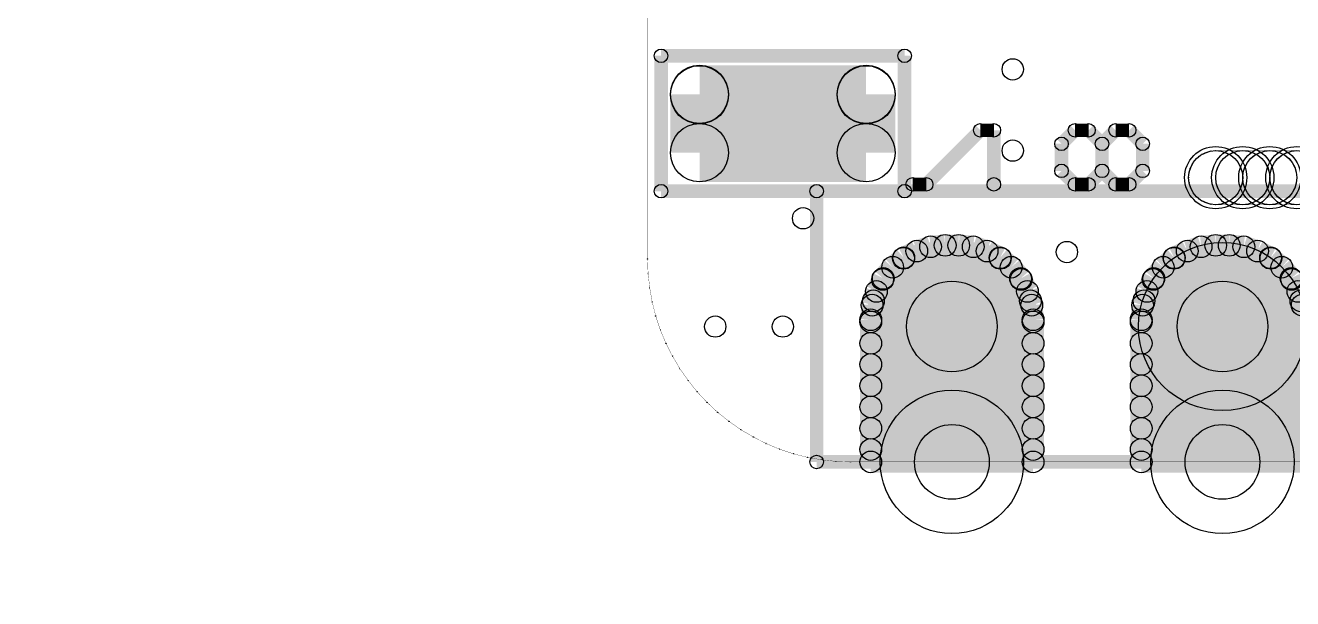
# Model space of a CAD drawing. Extents: x 0 to 26.8, y 0 to 19.7.
# Drawn here: x 0 to 11.9, y 0 to 5.38 of the extents above; entities that cross this region are included whole.
import ezdxf

# ---------------------------------------------------------------- set-up
doc = ezdxf.new("R2010")
doc.units = 0
doc.layers.get('0').update_dxf_attribs({"linetype": 'CONTINUOUS'})
for name, color, linetype in [('SEEEDSTUDIOXIAONRF52840V1_1_GBO', 7, 'CONTINUOUS'), ('SEEEDSTUDIOXIAONRF52840V1_1_GBS', 6, 'CONTINUOUS'), ('SEEEDSTUDIOXIAONRF52840V1_1_TXT', 12, 'CONTINUOUS')]:
    doc.layers.add(name, color=color, linetype=linetype)

# ---------------------------------------------------------------- blocks, each defined once
blk = doc.blocks.new('ROUND_3')
blk.add_circle((0, 0), 0.0635)
blk = doc.blocks.new('ROUND_1')
blk.add_circle((0, 0), 0.00127)
blk = doc.blocks.new('ROUND_2')
blk.add_circle((0, 0), 0)
blk = doc.blocks.new('ROUND_12')
blk.add_circle((0, 0), 0.292)
blk = doc.blocks.new('CUSTOM_25')
for points in [[(-0.788668, 0.326678), (-0.326676, 0.788668), (0.788668, 0.326678), (0.326678, 0.788668)], [(-0.788668, 0.326676), (-0.788668, 0.326678), (0.788668, 0.326676), (0.788668, 0.326678)], [(-0.788668, -0.326676), (-0.788668, 0.326676), (0.788668, -0.326676), (0.788668, 0.326676)], [(-0.788666, -0.326678), (-0.788668, -0.326676), (0.788668, -0.326678), (0.788668, -0.326676)], [(-0.326678, -0.788668), (-0.788666, -0.326678), (0.326676, -0.788668), (0.788668, -0.326678)]]:
    blk.add_solid(points)
blk = doc.blocks.new('ROUND_26')
blk.add_circle((0, 0), 0.789)
blk = doc.blocks.new('ROUND_27')
blk.add_circle((0, 0), 0.673)
blk = doc.blocks.new('ROUND_21')
blk.add_circle((0, 0), 0.273)
blk = doc.blocks.new('ROUND_18')
blk.add_circle((0, 0), 0.102)
blk = doc.blocks.new('ROUND_85')
blk.add_circle((0, 0), 0.1)
blk = doc.blocks.new('ROUND_5')
blk.add_circle((0, 0), 0.254)
blk = doc.blocks.new('ROUND_86')
blk.add_circle((0, 0), 0.351)
blk = doc.blocks.new('ROUND_87')
blk.add_circle((0, 0), 0.425)

msp = doc.modelspace()

# ---------------------------------------------------------------- linework, layer by layer
at = {"layer": 'SEEEDSTUDIOXIAONRF52840V1_1_GBO'}
for points, const_width in [([(5.842, 17.1577), (5.842, 3.1877)], 0.00254), ([(5.969, 3.8227), (5.969, 5.0927)], 0.127), ([(5.969, 5.0927), (8.255, 5.0927)], 0.127), ([(8.255, 5.0927), (8.255, 3.8227)], 0.127), ([(8.4582, 3.8862), (8.9662, 4.3942)], 0.127), ([(8.9662, 4.3942), (9.0932, 4.3942)], 0.127), ([(9.0932, 4.3942), (9.0932, 3.8862)], 0.127), ([(9.8552, 4.3942), (9.7282, 4.2672)], 0.127), ([(9.9822, 4.3942), (9.8552, 4.3942)], 0.127), ([(10.1092, 4.2672), (9.9822, 4.3942)], 0.127), ([(10.2362, 4.3942), (10.1092, 4.2672)], 0.127), ([(10.3632, 4.3942), (10.2362, 4.3942)], 0.127), ([(10.4902, 4.2672), (10.3632, 4.3942)], 0.127), ([(9.7282, 4.2672), (9.7282, 4.0132)], 0.127), ([(10.1092, 4.0132), (10.1092, 4.2672)], 0.127), ([(10.4902, 4.0132), (10.4902, 4.2672)], 0.127), ([(11.049, 4.17068), (11.01344, 4.14528)], 0.00254), ([(11.08964, 4.18846), (11.049, 4.17068)], 0.00254), ([(11.13282, 4.19862), (11.08964, 4.18846)], 0.00254), ([(11.176, 4.2037), (11.13282, 4.19862)], 0.00254), ([(11.938, 4.2037), (11.176, 4.2037)], 0.00254), ([(9.7282, 4.0132), (9.8552, 3.8862)], 0.127), ([(9.9822, 3.8862), (10.1092, 4.0132)], 0.127), ([(10.1092, 4.0132), (10.2362, 3.8862)], 0.127), ([(10.3632, 3.8862), (10.4902, 4.0132)], 0.127), ([(10.95502, 4.0767), (10.93724, 4.03606)], 0.00254), ([(10.98042, 4.11226), (10.95502, 4.0767)], 0.00254), ([(11.01344, 4.14528), (10.98042, 4.11226)], 0.00254), ([(8.3312, 3.8862), (8.4582, 3.8862)], 0.127), ([(9.8552, 3.8862), (9.9822, 3.8862)], 0.127), ([(10.2362, 3.8862), (10.3632, 3.8862)], 0.127), ([(10.92708, 3.99288), (10.922, 3.9497)], 0.00254), ([(10.922, 3.9497), (10.92708, 3.90652)], 0.00254), ([(10.93724, 4.03606), (10.92708, 3.99288)], 0.00254), ([(8.255, 3.8227), (5.969, 3.8227)], 0.127), ([(25.2095, 3.8227), (7.4295, 3.8227)], 0.127), ([(7.4295, 3.8227), (7.4295, 1.2827)], 0.127), ([(10.92708, 3.90652), (10.93724, 3.86334)], 0.00254), ([(10.93724, 3.86334), (10.95502, 3.8227)], 0.00254), ([(10.95502, 3.8227), (10.98042, 3.78714)], 0.00254), ([(10.98042, 3.78714), (11.01344, 3.75412)], 0.00254), ([(11.01344, 3.75412), (11.049, 3.72872)], 0.00254), ([(11.049, 3.72872), (11.08964, 3.71094)], 0.00254), ([(11.08964, 3.71094), (11.13282, 3.70078)], 0.00254), ([(11.13282, 3.70078), (11.176, 3.6957)], 0.00254), ([(11.176, 3.6957), (11.938, 3.6957)], 0.00254), ([(5.842, 3.1877), (5.84708, 3.05054)], 0.00254), ([(5.84708, 3.05054), (5.86232, 2.91592)], 0.00254), ([(5.86232, 2.91592), (5.88518, 2.78384)], 0.00254), ([(5.88518, 2.78384), (5.9182, 2.65176)], 0.00254), ([(5.9182, 2.65176), (5.96138, 2.52222)], 0.00254), ([(5.96138, 2.52222), (6.01472, 2.39522)], 0.00254), ([(6.01472, 2.39522), (6.07568, 2.27584)], 0.00254), ([(6.07568, 2.27584), (6.14426, 2.159)], 0.00254), ([(6.14426, 2.159), (6.223, 2.04724)], 0.00254), ([(6.223, 2.04724), (6.30682, 1.94056)], 0.00254), ([(6.30682, 1.94056), (6.4008, 1.8415)], 0.00254), ([(6.4008, 1.8415), (6.49986, 1.74752)], 0.00254), ([(6.49986, 1.74752), (6.60654, 1.6637)], 0.00254), ([(6.60654, 1.6637), (6.7183, 1.58496)], 0.00254), ([(6.7183, 1.58496), (6.83514, 1.51638)], 0.00254), ([(6.83514, 1.51638), (6.95452, 1.45542)], 0.00254), ([(6.95452, 1.45542), (7.08152, 1.40208)], 0.00254), ([(7.08152, 1.40208), (7.21106, 1.3589)], 0.00254), ([(7.21106, 1.3589), (7.34314, 1.32588)], 0.00254), ([(7.34314, 1.32588), (7.47522, 1.30302)], 0.00254), ([(7.4295, 1.2827), (25.2095, 1.2827)], 0.127), ([(7.47522, 1.30302), (7.60984, 1.28778)], 0.00254), ([(7.60984, 1.28778), (7.747, 1.2827)], 0.00254), ([(7.747, 1.2827), (24.892, 1.2827)], 0.00254)]:
    msp.add_lwpolyline(points, dxfattribs=dict(at, const_width=const_width))
for points in [[(11.03376, 4.16052), (11.07948, 4.18338)], [(11.07948, 4.18338), (11.1252, 4.19862)], [(11.1252, 4.19862), (11.176, 4.2037)], [(11.176, 4.2037), (11.2268, 4.19862)], [(11.2268, 4.19862), (11.27252, 4.18338)], [(11.27252, 4.18338), (11.31824, 4.16052)], [(11.28776, 4.16052), (11.33348, 4.18338)], [(11.33348, 4.18338), (11.3792, 4.19862)], [(11.3792, 4.19862), (11.43, 4.2037)], [(11.43, 4.2037), (11.4808, 4.19862)], [(11.4808, 4.19862), (11.52652, 4.18338)], [(11.52652, 4.18338), (11.57224, 4.16052)], [(11.54176, 4.16052), (11.58748, 4.18338)], [(11.58748, 4.18338), (11.6332, 4.19862)], [(11.6332, 4.19862), (11.684, 4.2037)], [(11.684, 4.2037), (11.7348, 4.19862)], [(11.7348, 4.19862), (11.78052, 4.18338)], [(11.78052, 4.18338), (11.82624, 4.16052)], [(11.79576, 4.16052), (11.84148, 4.18338)], [(11.84148, 4.18338), (11.8872, 4.19862)], [(11.8872, 4.19862), (11.938, 4.2037)], [(10.92708, 4.0005), (10.94232, 4.04622)], [(10.94232, 4.04622), (10.96518, 4.09194)], [(10.96518, 4.09194), (10.99566, 4.13004)], [(10.99566, 4.13004), (11.03376, 4.16052)], [(11.18108, 4.0005), (11.19632, 4.04622)], [(11.19632, 4.04622), (11.21918, 4.09194)], [(11.21918, 4.09194), (11.24966, 4.13004)], [(11.24966, 4.13004), (11.28776, 4.16052)], [(11.31824, 4.16052), (11.35634, 4.13004)], [(11.35634, 4.13004), (11.38682, 4.09194)], [(11.38682, 4.09194), (11.40968, 4.04622)], [(11.40968, 4.04622), (11.42492, 4.0005)], [(11.43508, 4.0005), (11.45032, 4.04622)], [(11.45032, 4.04622), (11.47318, 4.09194)], [(11.47318, 4.09194), (11.50366, 4.13004)], [(11.50366, 4.13004), (11.54176, 4.16052)], [(11.57224, 4.16052), (11.61034, 4.13004)], [(11.61034, 4.13004), (11.64082, 4.09194)], [(11.64082, 4.09194), (11.66368, 4.04622)], [(11.66368, 4.04622), (11.67892, 4.0005)], [(11.68908, 4.0005), (11.70432, 4.04622)], [(11.70432, 4.04622), (11.72718, 4.09194)], [(11.72718, 4.09194), (11.75766, 4.13004)], [(11.75766, 4.13004), (11.79576, 4.16052)], [(11.82624, 4.16052), (11.86434, 4.13004)], [(11.86434, 4.13004), (11.89482, 4.09194)], [(11.89482, 4.09194), (11.91768, 4.04622)], [(10.922, 3.9497), (10.92708, 4.0005)], [(10.92708, 3.8989), (10.922, 3.9497)], [(11.176, 3.9497), (11.18108, 4.0005)], [(11.18108, 3.8989), (11.176, 3.9497)], [(11.42492, 4.0005), (11.43, 3.9497)], [(11.43, 3.9497), (11.42492, 3.8989)], [(11.43, 3.9497), (11.43508, 4.0005)], [(11.43508, 3.8989), (11.43, 3.9497)], [(11.67892, 4.0005), (11.684, 3.9497)], [(11.684, 3.9497), (11.67892, 3.8989)], [(11.684, 3.9497), (11.68908, 4.0005)], [(11.68908, 3.8989), (11.684, 3.9497)], [(10.94232, 3.85318), (10.92708, 3.8989)], [(10.96518, 3.80746), (10.94232, 3.85318)], [(11.19632, 3.85318), (11.18108, 3.8989)], [(11.21918, 3.80746), (11.19632, 3.85318)], [(11.40968, 3.85318), (11.38682, 3.80746)], [(11.42492, 3.8989), (11.40968, 3.85318)], [(11.45032, 3.85318), (11.43508, 3.8989)], [(11.47318, 3.80746), (11.45032, 3.85318)], [(11.66368, 3.85318), (11.64082, 3.80746)], [(11.67892, 3.8989), (11.66368, 3.85318)], [(11.70432, 3.85318), (11.68908, 3.8989)], [(11.72718, 3.80746), (11.70432, 3.85318)], [(11.91768, 3.85318), (11.89482, 3.80746)], [(10.99566, 3.76936), (10.96518, 3.80746)], [(11.03376, 3.73888), (10.99566, 3.76936)], [(11.07948, 3.71602), (11.03376, 3.73888)], [(11.1252, 3.70078), (11.07948, 3.71602)], [(11.176, 3.6957), (11.1252, 3.70078)], [(11.2268, 3.70078), (11.176, 3.6957)], [(11.24966, 3.76936), (11.21918, 3.80746)], [(11.27252, 3.71602), (11.2268, 3.70078)], [(11.28776, 3.73888), (11.24966, 3.76936)], [(11.31824, 3.73888), (11.27252, 3.71602)], [(11.33348, 3.71602), (11.28776, 3.73888)], [(11.35634, 3.76936), (11.31824, 3.73888)], [(11.3792, 3.70078), (11.33348, 3.71602)], [(11.38682, 3.80746), (11.35634, 3.76936)], [(11.43, 3.6957), (11.3792, 3.70078)], [(11.4808, 3.70078), (11.43, 3.6957)], [(11.50366, 3.76936), (11.47318, 3.80746)], [(11.52652, 3.71602), (11.4808, 3.70078)], [(11.54176, 3.73888), (11.50366, 3.76936)], [(11.57224, 3.73888), (11.52652, 3.71602)], [(11.58748, 3.71602), (11.54176, 3.73888)], [(11.61034, 3.76936), (11.57224, 3.73888)], [(11.6332, 3.70078), (11.58748, 3.71602)], [(11.64082, 3.80746), (11.61034, 3.76936)], [(11.684, 3.6957), (11.6332, 3.70078)], [(11.7348, 3.70078), (11.684, 3.6957)], [(11.75766, 3.76936), (11.72718, 3.80746)], [(11.78052, 3.71602), (11.7348, 3.70078)], [(11.79576, 3.73888), (11.75766, 3.76936)], [(11.82624, 3.73888), (11.78052, 3.71602)], [(11.84148, 3.71602), (11.79576, 3.73888)], [(11.86434, 3.76936), (11.82624, 3.73888)], [(11.8872, 3.70078), (11.84148, 3.71602)], [(11.89482, 3.80746), (11.86434, 3.76936)], [(11.938, 3.6957), (11.8872, 3.70078)]]:
    msp.add_lwpolyline(points, dxfattribs=at)
at = {"layer": 'SEEEDSTUDIOXIAONRF52840V1_1_GBS'}
for points, const_width in [([(5.842, 17.1577), (5.842, 3.1877)], 0.00254), ([(6.32968, 4.18338), (6.32968, 4.73202)], 0.5461), ([(6.32968, 4.73202), (7.89432, 4.73202)], 0.5461), ([(7.89432, 4.72694), (6.32968, 4.72694)], 0.5461), ([(7.89432, 4.73202), (7.89432, 4.18338)], 0.5461), ([(6.32968, 4.18338), (7.89432, 4.18338)], 0.5461), ([(11.049, 4.17068), (11.01344, 4.14528)], 0.00254), ([(11.08964, 4.18846), (11.049, 4.17068)], 0.00254), ([(11.13282, 4.19862), (11.08964, 4.18846)], 0.00254), ([(11.176, 4.2037), (11.13282, 4.19862)], 0.00254), ([(11.938, 4.2037), (11.176, 4.2037)], 0.00254), ([(10.95502, 4.0767), (10.93724, 4.03606)], 0.00254), ([(10.98042, 4.11226), (10.95502, 4.0767)], 0.00254), ([(11.01344, 4.14528), (10.98042, 4.11226)], 0.00254), ([(10.92708, 3.99288), (10.922, 3.9497)], 0.00254), ([(10.922, 3.9497), (10.92708, 3.90652)], 0.00254), ([(10.93724, 4.03606), (10.92708, 3.99288)], 0.00254), ([(10.92708, 3.90652), (10.93724, 3.86334)], 0.00254), ([(10.93724, 3.86334), (10.95502, 3.8227)], 0.00254), ([(10.95502, 3.8227), (10.98042, 3.78714)], 0.00254), ([(10.98042, 3.78714), (11.01344, 3.75412)], 0.00254), ([(11.01344, 3.75412), (11.049, 3.72872)], 0.00254), ([(11.049, 3.72872), (11.08964, 3.71094)], 0.00254), ([(11.08964, 3.71094), (11.13282, 3.70078)], 0.00254), ([(11.13282, 3.70078), (11.176, 3.6957)], 0.00254), ([(11.176, 3.6957), (11.938, 3.6957)], 0.00254), ([(8.3693, 3.26136), (8.24738, 3.19786)], 0.2032), ([(8.49884, 3.302), (8.3693, 3.26136)], 0.2032), ([(8.636, 3.3147), (8.49884, 3.302)], 0.2032), ([(8.763, 3.3147), (8.636, 3.3147)], 0.2032), ([(8.90016, 3.302), (8.763, 3.3147)], 0.2032), ([(9.0297, 3.26136), (8.90016, 3.302)], 0.2032), ([(9.15162, 3.19786), (9.0297, 3.26136)], 0.2032), ([(10.9093, 3.26136), (10.78738, 3.19786)], 0.2032), ([(11.03884, 3.302), (10.9093, 3.26136)], 0.2032), ([(11.176, 3.3147), (11.03884, 3.302)], 0.2032), ([(11.303, 3.3147), (11.176, 3.3147)], 0.2032), ([(11.44016, 3.302), (11.303, 3.3147)], 0.2032), ([(11.5697, 3.26136), (11.44016, 3.302)], 0.2032), ([(11.69162, 3.19786), (11.5697, 3.26136)], 0.2032), ([(8.24738, 3.19786), (8.14324, 3.10896)], 0.2032), ([(8.24484, 3.19278), (9.15416, 3.19278)], 0.2032), ([(9.25576, 3.10896), (9.15162, 3.19786)], 0.2032), ([(10.78738, 3.19786), (10.68324, 3.10896)], 0.2032), ([(10.78484, 3.19278), (11.69416, 3.19278)], 0.2032), ([(11.79576, 3.10896), (11.69162, 3.19786)], 0.2032), ([(5.842, 3.1877), (5.84708, 3.05054)], 0.00254), ([(8.05434, 3.00482), (7.99084, 2.8829)], 0.2032), ([(9.34974, 2.99466), (8.04926, 2.99466)], 0.2032), ([(8.14324, 3.10896), (8.05434, 3.00482)], 0.2032), ([(9.34466, 3.00482), (9.25576, 3.10896)], 0.2032), ([(9.40816, 2.8829), (9.34466, 3.00482)], 0.2032), ([(10.59434, 3.00482), (10.53084, 2.8829)], 0.2032), ([(11.88974, 2.99466), (10.58926, 2.99466)], 0.2032), ([(10.68324, 3.10896), (10.59434, 3.00482)], 0.2032), ([(11.88466, 3.00482), (11.79576, 3.10896)], 0.2032), ([(11.94816, 2.8829), (11.88466, 3.00482)], 0.2032), ([(5.84708, 3.05054), (5.86232, 2.91592)], 0.00254), ([(7.99084, 2.8829), (7.9502, 2.75336)], 0.2032), ([(9.4488, 2.75336), (9.40816, 2.8829)], 0.2032), ([(10.53084, 2.8829), (10.4902, 2.75336)], 0.2032), ([(11.9888, 2.75336), (11.94816, 2.8829)], 0.2032), ([(5.86232, 2.91592), (5.88518, 2.78384)], 0.00254), ([(7.9629, 2.794), (9.4361, 2.794)], 0.2032), ([(10.5029, 2.794), (11.9761, 2.794)], 0.2032), ([(5.88518, 2.78384), (5.9182, 2.65176)], 0.00254), ([(7.9502, 2.75336), (7.9375, 2.6162)], 0.2032), ([(9.4615, 2.6162), (9.4488, 2.75336)], 0.2032), ([(10.4902, 2.75336), (10.4775, 2.6162)], 0.2032), ([(12.0015, 2.6162), (11.9888, 2.75336)], 0.2032), ([(5.9182, 2.65176), (5.96138, 2.52222)], 0.00254), ([(7.9375, 2.6162), (7.9375, 1.2827)], 0.2032), ([(9.4615, 2.59588), (7.9375, 2.59588)], 0.2032), ([(9.4615, 1.2827), (9.4615, 2.6162)], 0.2032), ([(10.4775, 2.6162), (10.4775, 1.2827)], 0.2032), ([(12.0015, 2.59588), (10.4775, 2.59588)], 0.2032), ([(5.96138, 2.52222), (6.01472, 2.39522)], 0.00254), ([(6.01472, 2.39522), (6.07568, 2.27584)], 0.00254), ([(7.9375, 2.39522), (9.4615, 2.39522)], 0.2032), ([(10.4775, 2.39522), (12.0015, 2.39522)], 0.2032), ([(6.07568, 2.27584), (6.14426, 2.159)], 0.00254), ([(9.4615, 2.1971), (7.9375, 2.1971)], 0.2032), ([(12.0015, 2.1971), (10.4775, 2.1971)], 0.2032), ([(6.14426, 2.159), (6.223, 2.04724)], 0.00254), ([(6.223, 2.04724), (6.30682, 1.94056)], 0.00254), ([(7.9375, 1.99644), (9.4615, 1.99644)], 0.2032), ([(10.4775, 1.99644), (12.0015, 1.99644)], 0.2032), ([(6.30682, 1.94056), (6.4008, 1.8415)], 0.00254), ([(6.4008, 1.8415), (6.49986, 1.74752)], 0.00254), ([(9.4615, 1.79832), (7.9375, 1.79832)], 0.2032), ([(12.0015, 1.79832), (10.4775, 1.79832)], 0.2032), ([(6.49986, 1.74752), (6.60654, 1.6637)], 0.00254), ([(7.9375, 1.59766), (9.4615, 1.59766)], 0.2032), ([(10.4775, 1.59766), (12.0015, 1.59766)], 0.2032), ([(6.60654, 1.6637), (6.7183, 1.58496)], 0.00254), ([(6.7183, 1.58496), (6.83514, 1.51638)], 0.00254), ([(6.83514, 1.51638), (6.95452, 1.45542)], 0.00254), ([(6.95452, 1.45542), (7.08152, 1.40208)], 0.00254), ([(9.4615, 1.39954), (7.9375, 1.39954)], 0.2032), ([(12.0015, 1.39954), (10.4775, 1.39954)], 0.2032), ([(7.08152, 1.40208), (7.21106, 1.3589)], 0.00254), ([(7.21106, 1.3589), (7.34314, 1.32588)], 0.00254), ([(7.34314, 1.32588), (7.47522, 1.30302)], 0.00254), ([(7.9375, 1.2827), (9.4615, 1.2827)], 0.2032), ([(10.4775, 1.2827), (12.0015, 1.2827)], 0.2032), ([(7.47522, 1.30302), (7.60984, 1.28778)], 0.00254), ([(7.60984, 1.28778), (7.747, 1.2827)], 0.00254), ([(7.747, 1.2827), (24.892, 1.2827)], 0.00254)]:
    msp.add_lwpolyline(points, dxfattribs=dict(at, const_width=const_width))
for points in [[(11.03376, 4.16052), (11.07948, 4.18338)], [(11.07948, 4.18338), (11.1252, 4.19862)], [(11.1252, 4.19862), (11.176, 4.2037)], [(11.176, 4.2037), (11.2268, 4.19862)], [(11.2268, 4.19862), (11.27252, 4.18338)], [(11.27252, 4.18338), (11.31824, 4.16052)], [(11.28776, 4.16052), (11.33348, 4.18338)], [(11.33348, 4.18338), (11.3792, 4.19862)], [(11.3792, 4.19862), (11.43, 4.2037)], [(11.43, 4.2037), (11.4808, 4.19862)], [(11.4808, 4.19862), (11.52652, 4.18338)], [(11.52652, 4.18338), (11.57224, 4.16052)], [(11.54176, 4.16052), (11.58748, 4.18338)], [(11.58748, 4.18338), (11.6332, 4.19862)], [(11.6332, 4.19862), (11.684, 4.2037)], [(11.684, 4.2037), (11.7348, 4.19862)], [(11.7348, 4.19862), (11.78052, 4.18338)], [(11.78052, 4.18338), (11.82624, 4.16052)], [(11.79576, 4.16052), (11.84148, 4.18338)], [(11.84148, 4.18338), (11.8872, 4.19862)], [(11.8872, 4.19862), (11.938, 4.2037)], [(10.92708, 4.0005), (10.94232, 4.04622)], [(10.94232, 4.04622), (10.96518, 4.09194)], [(10.96518, 4.09194), (10.99566, 4.13004)], [(10.99566, 4.13004), (11.03376, 4.16052)], [(11.18108, 4.0005), (11.19632, 4.04622)], [(11.19632, 4.04622), (11.21918, 4.09194)], [(11.21918, 4.09194), (11.24966, 4.13004)], [(11.24966, 4.13004), (11.28776, 4.16052)], [(11.31824, 4.16052), (11.35634, 4.13004)], [(11.35634, 4.13004), (11.38682, 4.09194)], [(11.38682, 4.09194), (11.40968, 4.04622)], [(11.40968, 4.04622), (11.42492, 4.0005)], [(11.43508, 4.0005), (11.45032, 4.04622)], [(11.45032, 4.04622), (11.47318, 4.09194)], [(11.47318, 4.09194), (11.50366, 4.13004)], [(11.50366, 4.13004), (11.54176, 4.16052)], [(11.57224, 4.16052), (11.61034, 4.13004)], [(11.61034, 4.13004), (11.64082, 4.09194)], [(11.64082, 4.09194), (11.66368, 4.04622)], [(11.66368, 4.04622), (11.67892, 4.0005)], [(11.68908, 4.0005), (11.70432, 4.04622)], [(11.70432, 4.04622), (11.72718, 4.09194)], [(11.72718, 4.09194), (11.75766, 4.13004)], [(11.75766, 4.13004), (11.79576, 4.16052)], [(11.82624, 4.16052), (11.86434, 4.13004)], [(11.86434, 4.13004), (11.89482, 4.09194)], [(11.89482, 4.09194), (11.91768, 4.04622)], [(10.922, 3.9497), (10.92708, 4.0005)], [(10.92708, 3.8989), (10.922, 3.9497)], [(11.176, 3.9497), (11.18108, 4.0005)], [(11.18108, 3.8989), (11.176, 3.9497)], [(11.42492, 4.0005), (11.43, 3.9497)], [(11.43, 3.9497), (11.42492, 3.8989)], [(11.43, 3.9497), (11.43508, 4.0005)], [(11.43508, 3.8989), (11.43, 3.9497)], [(11.67892, 4.0005), (11.684, 3.9497)], [(11.684, 3.9497), (11.67892, 3.8989)], [(11.684, 3.9497), (11.68908, 4.0005)], [(11.68908, 3.8989), (11.684, 3.9497)], [(10.94232, 3.85318), (10.92708, 3.8989)], [(10.96518, 3.80746), (10.94232, 3.85318)], [(11.19632, 3.85318), (11.18108, 3.8989)], [(11.21918, 3.80746), (11.19632, 3.85318)], [(11.40968, 3.85318), (11.38682, 3.80746)], [(11.42492, 3.8989), (11.40968, 3.85318)], [(11.45032, 3.85318), (11.43508, 3.8989)], [(11.47318, 3.80746), (11.45032, 3.85318)], [(11.66368, 3.85318), (11.64082, 3.80746)], [(11.67892, 3.8989), (11.66368, 3.85318)], [(11.70432, 3.85318), (11.68908, 3.8989)], [(11.72718, 3.80746), (11.70432, 3.85318)], [(11.91768, 3.85318), (11.89482, 3.80746)], [(10.99566, 3.76936), (10.96518, 3.80746)], [(11.03376, 3.73888), (10.99566, 3.76936)], [(11.07948, 3.71602), (11.03376, 3.73888)], [(11.1252, 3.70078), (11.07948, 3.71602)], [(11.176, 3.6957), (11.1252, 3.70078)], [(11.2268, 3.70078), (11.176, 3.6957)], [(11.24966, 3.76936), (11.21918, 3.80746)], [(11.27252, 3.71602), (11.2268, 3.70078)], [(11.28776, 3.73888), (11.24966, 3.76936)], [(11.31824, 3.73888), (11.27252, 3.71602)], [(11.33348, 3.71602), (11.28776, 3.73888)], [(11.35634, 3.76936), (11.31824, 3.73888)], [(11.3792, 3.70078), (11.33348, 3.71602)], [(11.38682, 3.80746), (11.35634, 3.76936)], [(11.43, 3.6957), (11.3792, 3.70078)], [(11.4808, 3.70078), (11.43, 3.6957)], [(11.50366, 3.76936), (11.47318, 3.80746)], [(11.52652, 3.71602), (11.4808, 3.70078)], [(11.54176, 3.73888), (11.50366, 3.76936)], [(11.57224, 3.73888), (11.52652, 3.71602)], [(11.58748, 3.71602), (11.54176, 3.73888)], [(11.61034, 3.76936), (11.57224, 3.73888)], [(11.6332, 3.70078), (11.58748, 3.71602)], [(11.64082, 3.80746), (11.61034, 3.76936)], [(11.684, 3.6957), (11.6332, 3.70078)], [(11.7348, 3.70078), (11.684, 3.6957)], [(11.75766, 3.76936), (11.72718, 3.80746)], [(11.78052, 3.71602), (11.7348, 3.70078)], [(11.79576, 3.73888), (11.75766, 3.76936)], [(11.82624, 3.73888), (11.78052, 3.71602)], [(11.84148, 3.71602), (11.79576, 3.73888)], [(11.86434, 3.76936), (11.82624, 3.73888)], [(11.8872, 3.70078), (11.84148, 3.71602)], [(11.89482, 3.80746), (11.86434, 3.76936)], [(11.938, 3.6957), (11.8872, 3.70078)]]:
    msp.add_lwpolyline(points, dxfattribs=at)

# ---------------------------------------------------------------- block references
at = {"layer": 'SEEEDSTUDIOXIAONRF52840V1_1_GBO'}
for name, p in [('ROUND_3', (5.969, 5.0927)), ('ROUND_3', (8.255, 5.0927)), ('ROUND_3', (8.9662, 4.3942)), ('ROUND_3', (9.0932, 4.3942)), ('ROUND_3', (9.8552, 4.3942)), ('ROUND_3', (9.9822, 4.3942)), ('ROUND_3', (10.2362, 4.3942)), ('ROUND_3', (10.3632, 4.3942)), ('ROUND_3', (9.7282, 4.2672)), ('ROUND_3', (10.1092, 4.2672)), ('ROUND_3', (10.1092, 4.2672)), ('ROUND_3', (10.4902, 4.2672)), ('ROUND_2', (11.684, 4.2037)), ('ROUND_2', (11.43, 4.2037)), ('ROUND_2', (11.176, 4.2037)), ('ROUND_2', (11.8872, 4.19862)), ('ROUND_2', (11.6332, 4.19862)), ('ROUND_2', (11.7348, 4.19862)), ('ROUND_2', (11.3792, 4.19862)), ('ROUND_2', (11.4808, 4.19862)), ('ROUND_2', (11.1252, 4.19862)), ('ROUND_2', (11.2268, 4.19862)), ('ROUND_2', (11.84148, 4.18338)), ('ROUND_2', (11.58748, 4.18338)), ('ROUND_2', (11.78052, 4.18338)), ('ROUND_2', (11.33348, 4.18338)), ('ROUND_2', (11.52652, 4.18338)), ('ROUND_2', (11.07948, 4.18338)), ('ROUND_2', (11.27252, 4.18338)), ('ROUND_1', (11.049, 4.17068)), ('ROUND_1', (11.08964, 4.18846)), ('ROUND_1', (11.13282, 4.19862)), ('ROUND_1', (11.176, 4.2037)), ('ROUND_2', (11.79576, 4.16052)), ('ROUND_2', (11.54176, 4.16052)), ('ROUND_2', (11.82624, 4.16052)), ('ROUND_2', (11.28776, 4.16052)), ('ROUND_2', (11.57224, 4.16052)), ('ROUND_2', (11.03376, 4.16052)), ('ROUND_2', (11.31824, 4.16052)), ('ROUND_2', (11.75766, 4.13004)), ('ROUND_2', (11.50366, 4.13004)), ('ROUND_2', (11.86434, 4.13004)), ('ROUND_2', (11.24966, 4.13004)), ('ROUND_2', (11.61034, 4.13004)), ('ROUND_2', (10.99566, 4.13004)), ('ROUND_2', (11.35634, 4.13004)), ('ROUND_2', (11.72718, 4.09194)), ('ROUND_2', (11.47318, 4.09194)), ('ROUND_2', (11.89482, 4.09194)), ('ROUND_2', (11.21918, 4.09194)), ('ROUND_2', (11.64082, 4.09194)), ('ROUND_2', (10.96518, 4.09194)), ('ROUND_2', (11.38682, 4.09194)), ('ROUND_2', (11.70432, 4.04622)), ('ROUND_2', (11.45032, 4.04622)), ('ROUND_2', (11.19632, 4.04622)), ('ROUND_2', (11.66368, 4.04622)), ('ROUND_2', (10.94232, 4.04622)), ('ROUND_2', (11.40968, 4.04622)), ('ROUND_3', (9.7282, 4.0132)), ('ROUND_3', (9.7282, 4.0132)), ('ROUND_3', (10.1092, 4.0132)), ('ROUND_3', (10.1092, 4.0132)), ('ROUND_3', (10.4902, 4.0132)), ('ROUND_1', (10.95502, 4.0767)), ('ROUND_1', (10.98042, 4.11226)), ('ROUND_1', (11.01344, 4.14528)), ('ROUND_2', (11.68908, 4.0005)), ('ROUND_2', (11.43508, 4.0005)), ('ROUND_2', (11.18108, 4.0005)), ('ROUND_2', (11.67892, 4.0005)), ('ROUND_2', (10.92708, 4.0005)), ('ROUND_2', (11.42492, 4.0005)), ('ROUND_2', (11.684, 3.9497)), ('ROUND_2', (11.684, 3.9497)), ('ROUND_2', (11.43, 3.9497)), ('ROUND_2', (11.43, 3.9497)), ('ROUND_2', (11.176, 3.9497)), ('ROUND_2', (11.684, 3.9497)), ('ROUND_2', (11.176, 3.9497)), ('ROUND_2', (10.922, 3.9497)), ('ROUND_2', (11.43, 3.9497)), ('ROUND_2', (10.922, 3.9497)), ('ROUND_3', (8.3312, 3.8862)), ('ROUND_3', (8.4582, 3.8862)), ('ROUND_3', (9.0932, 3.8862)), ('ROUND_3', (9.8552, 3.8862)), ('ROUND_3', (9.9822, 3.8862)), ('ROUND_3', (10.2362, 3.8862)), ('ROUND_3', (10.3632, 3.8862)), ('ROUND_1', (10.922, 3.9497)), ('ROUND_1', (10.92708, 3.99288)), ('ROUND_1', (10.93724, 4.03606)), ('ROUND_2', (11.68908, 3.8989)), ('ROUND_2', (11.43508, 3.8989)), ('ROUND_2', (11.67892, 3.8989)), ('ROUND_2', (11.18108, 3.8989)), ('ROUND_2', (11.42492, 3.8989)), ('ROUND_2', (10.92708, 3.8989)), ('ROUND_2', (11.70432, 3.85318)), ('ROUND_2', (11.45032, 3.85318)), ('ROUND_2', (11.66368, 3.85318)), ('ROUND_2', (11.19632, 3.85318)), ('ROUND_2', (11.40968, 3.85318)), ('ROUND_2', (10.94232, 3.85318)), ('ROUND_3', (5.969, 3.8227)), ('ROUND_3', (7.4295, 3.8227)), ('ROUND_3', (8.255, 3.8227)), ('ROUND_3', (8.255, 3.8227)), ('ROUND_1', (10.92708, 3.90652)), ('ROUND_1', (10.93724, 3.86334)), ('ROUND_1', (10.95502, 3.8227)), ('ROUND_2', (11.72718, 3.80746)), ('ROUND_2', (11.89482, 3.80746)), ('ROUND_2', (11.47318, 3.80746)), ('ROUND_2', (11.64082, 3.80746)), ('ROUND_2', (11.21918, 3.80746)), ('ROUND_2', (11.38682, 3.80746)), ('ROUND_2', (10.96518, 3.80746)), ('ROUND_2', (11.75766, 3.76936)), ('ROUND_2', (11.86434, 3.76936)), ('ROUND_2', (11.50366, 3.76936)), ('ROUND_2', (11.61034, 3.76936)), ('ROUND_2', (11.24966, 3.76936)), ('ROUND_2', (11.35634, 3.76936)), ('ROUND_2', (10.99566, 3.76936)), ('ROUND_2', (11.79576, 3.73888)), ('ROUND_2', (11.82624, 3.73888)), ('ROUND_2', (11.54176, 3.73888)), ('ROUND_2', (11.57224, 3.73888)), ('ROUND_2', (11.28776, 3.73888)), ('ROUND_2', (11.31824, 3.73888)), ('ROUND_2', (11.03376, 3.73888)), ('ROUND_2', (11.84148, 3.71602)), ('ROUND_2', (11.78052, 3.71602)), ('ROUND_2', (11.58748, 3.71602)), ('ROUND_2', (11.52652, 3.71602)), ('ROUND_2', (11.33348, 3.71602)), ('ROUND_2', (11.27252, 3.71602)), ('ROUND_2', (11.07948, 3.71602)), ('ROUND_2', (11.8872, 3.70078)), ('ROUND_2', (11.7348, 3.70078)), ('ROUND_2', (11.6332, 3.70078)), ('ROUND_2', (11.4808, 3.70078)), ('ROUND_2', (11.3792, 3.70078)), ('ROUND_2', (11.2268, 3.70078)), ('ROUND_2', (11.1252, 3.70078)), ('ROUND_2', (11.684, 3.6957)), ('ROUND_2', (11.43, 3.6957)), ('ROUND_2', (11.176, 3.6957)), ('ROUND_1', (10.98042, 3.78714)), ('ROUND_1', (11.01344, 3.75412)), ('ROUND_1', (11.049, 3.72872)), ('ROUND_1', (11.08964, 3.71094)), ('ROUND_1', (11.13282, 3.70078)), ('ROUND_1', (11.176, 3.6957)), ('ROUND_1', (5.842, 3.1877)), ('ROUND_1', (5.84708, 3.05054)), ('ROUND_1', (5.86232, 2.91592)), ('ROUND_1', (5.88518, 2.78384)), ('ROUND_1', (5.9182, 2.65176)), ('ROUND_1', (5.96138, 2.52222)), ('ROUND_1', (6.01472, 2.39522)), ('ROUND_1', (6.07568, 2.27584)), ('ROUND_1', (6.14426, 2.159)), ('ROUND_1', (6.223, 2.04724)), ('ROUND_1', (6.30682, 1.94056)), ('ROUND_1', (6.4008, 1.8415)), ('ROUND_1', (6.49986, 1.74752)), ('ROUND_1', (6.60654, 1.6637)), ('ROUND_1', (6.7183, 1.58496)), ('ROUND_1', (6.83514, 1.51638)), ('ROUND_1', (6.95452, 1.45542)), ('ROUND_1', (7.08152, 1.40208)), ('ROUND_1', (7.21106, 1.3589)), ('ROUND_1', (7.34314, 1.32588)), ('ROUND_3', (7.4295, 1.2827)), ('ROUND_3', (7.4295, 1.2827)), ('ROUND_1', (7.47522, 1.30302)), ('ROUND_1', (7.60984, 1.28778)), ('ROUND_1', (7.747, 1.2827))]:
    msp.add_blockref(name, p, dxfattribs=at)
at = {"layer": 'SEEEDSTUDIOXIAONRF52840V1_1_GBS'}
for name, p in [('ROUND_21', (6.32968, 4.73202)), ('ROUND_21', (6.32968, 4.72694)), ('ROUND_21', (7.89432, 4.73202)), ('ROUND_21', (7.89432, 4.72694)), ('ROUND_21', (6.32968, 4.18338)), ('ROUND_21', (6.32968, 4.18338)), ('ROUND_21', (7.89432, 4.18338)), ('ROUND_21', (7.89432, 4.18338)), ('ROUND_2', (11.684, 4.2037)), ('ROUND_2', (11.43, 4.2037)), ('ROUND_2', (11.176, 4.2037)), ('ROUND_2', (11.8872, 4.19862)), ('ROUND_2', (11.6332, 4.19862)), ('ROUND_2', (11.7348, 4.19862)), ('ROUND_2', (11.3792, 4.19862)), ('ROUND_2', (11.4808, 4.19862)), ('ROUND_2', (11.1252, 4.19862)), ('ROUND_2', (11.2268, 4.19862)), ('ROUND_2', (11.84148, 4.18338)), ('ROUND_2', (11.58748, 4.18338)), ('ROUND_2', (11.78052, 4.18338)), ('ROUND_2', (11.33348, 4.18338)), ('ROUND_2', (11.52652, 4.18338)), ('ROUND_2', (11.07948, 4.18338)), ('ROUND_2', (11.27252, 4.18338)), ('ROUND_12', (11.176, 3.9497)), ('ROUND_1', (11.049, 4.17068)), ('ROUND_1', (11.08964, 4.18846)), ('ROUND_1', (11.13282, 4.19862)), ('ROUND_12', (11.43, 3.9497)), ('ROUND_1', (11.176, 4.2037)), ('ROUND_12', (11.684, 3.9497)), ('ROUND_12', (11.938, 3.9497)), ('ROUND_2', (11.79576, 4.16052)), ('ROUND_2', (11.54176, 4.16052)), ('ROUND_2', (11.82624, 4.16052)), ('ROUND_2', (11.28776, 4.16052)), ('ROUND_2', (11.57224, 4.16052)), ('ROUND_2', (11.03376, 4.16052)), ('ROUND_2', (11.31824, 4.16052)), ('ROUND_2', (11.75766, 4.13004)), ('ROUND_2', (11.50366, 4.13004)), ('ROUND_2', (11.86434, 4.13004)), ('ROUND_2', (11.24966, 4.13004)), ('ROUND_2', (11.61034, 4.13004)), ('ROUND_2', (10.99566, 4.13004)), ('ROUND_2', (11.35634, 4.13004)), ('ROUND_2', (11.72718, 4.09194)), ('ROUND_2', (11.47318, 4.09194)), ('ROUND_2', (11.89482, 4.09194)), ('ROUND_2', (11.21918, 4.09194)), ('ROUND_2', (11.64082, 4.09194)), ('ROUND_2', (10.96518, 4.09194)), ('ROUND_2', (11.38682, 4.09194)), ('ROUND_2', (11.70432, 4.04622)), ('ROUND_2', (11.45032, 4.04622)), ('ROUND_2', (11.19632, 4.04622)), ('ROUND_2', (11.66368, 4.04622)), ('ROUND_2', (10.94232, 4.04622)), ('ROUND_2', (11.40968, 4.04622)), ('ROUND_1', (10.95502, 4.0767)), ('ROUND_1', (10.98042, 4.11226)), ('ROUND_1', (11.01344, 4.14528)), ('ROUND_2', (11.68908, 4.0005)), ('ROUND_2', (11.43508, 4.0005)), ('ROUND_2', (11.18108, 4.0005)), ('ROUND_2', (11.67892, 4.0005)), ('ROUND_2', (10.92708, 4.0005)), ('ROUND_2', (11.42492, 4.0005)), ('ROUND_2', (11.684, 3.9497)), ('ROUND_2', (11.684, 3.9497)), ('ROUND_2', (11.43, 3.9497)), ('ROUND_2', (11.43, 3.9497)), ('ROUND_2', (11.176, 3.9497)), ('ROUND_2', (11.684, 3.9497)), ('ROUND_2', (11.176, 3.9497)), ('ROUND_2', (10.922, 3.9497)), ('ROUND_2', (11.43, 3.9497)), ('ROUND_2', (10.922, 3.9497)), ('ROUND_1', (10.922, 3.9497)), ('ROUND_1', (10.92708, 3.99288)), ('ROUND_1', (10.93724, 4.03606)), ('ROUND_2', (11.68908, 3.8989)), ('ROUND_2', (11.43508, 3.8989)), ('ROUND_2', (11.67892, 3.8989)), ('ROUND_2', (11.18108, 3.8989)), ('ROUND_2', (11.42492, 3.8989)), ('ROUND_2', (10.92708, 3.8989)), ('ROUND_2', (11.70432, 3.85318)), ('ROUND_2', (11.45032, 3.85318)), ('ROUND_2', (11.66368, 3.85318)), ('ROUND_2', (11.19632, 3.85318)), ('ROUND_2', (11.40968, 3.85318)), ('ROUND_2', (10.94232, 3.85318)), ('ROUND_1', (10.92708, 3.90652)), ('ROUND_1', (10.93724, 3.86334)), ('ROUND_1', (10.95502, 3.8227)), ('ROUND_2', (11.72718, 3.80746)), ('ROUND_2', (11.89482, 3.80746)), ('ROUND_2', (11.47318, 3.80746)), ('ROUND_2', (11.64082, 3.80746)), ('ROUND_2', (11.21918, 3.80746)), ('ROUND_2', (11.38682, 3.80746)), ('ROUND_2', (10.96518, 3.80746)), ('ROUND_2', (11.75766, 3.76936)), ('ROUND_2', (11.86434, 3.76936)), ('ROUND_2', (11.50366, 3.76936)), ('ROUND_2', (11.61034, 3.76936)), ('ROUND_2', (11.24966, 3.76936)), ('ROUND_2', (11.35634, 3.76936)), ('ROUND_2', (10.99566, 3.76936)), ('ROUND_2', (11.79576, 3.73888)), ('ROUND_2', (11.82624, 3.73888)), ('ROUND_2', (11.54176, 3.73888)), ('ROUND_2', (11.57224, 3.73888)), ('ROUND_2', (11.28776, 3.73888)), ('ROUND_2', (11.31824, 3.73888)), ('ROUND_2', (11.03376, 3.73888)), ('ROUND_2', (11.84148, 3.71602)), ('ROUND_2', (11.78052, 3.71602)), ('ROUND_2', (11.58748, 3.71602)), ('ROUND_2', (11.52652, 3.71602)), ('ROUND_2', (11.33348, 3.71602)), ('ROUND_2', (11.27252, 3.71602)), ('ROUND_2', (11.07948, 3.71602)), ('ROUND_2', (11.8872, 3.70078)), ('ROUND_2', (11.7348, 3.70078)), ('ROUND_2', (11.6332, 3.70078)), ('ROUND_2', (11.4808, 3.70078)), ('ROUND_2', (11.3792, 3.70078)), ('ROUND_2', (11.2268, 3.70078)), ('ROUND_2', (11.1252, 3.70078)), ('ROUND_2', (11.684, 3.6957)), ('ROUND_2', (11.43, 3.6957)), ('ROUND_2', (11.176, 3.6957)), ('ROUND_1', (10.98042, 3.78714)), ('ROUND_1', (11.01344, 3.75412)), ('ROUND_1', (11.049, 3.72872)), ('ROUND_1', (11.08964, 3.71094)), ('ROUND_1', (11.13282, 3.70078)), ('ROUND_1', (11.176, 3.6957)), ('ROUND_1', (11.176, 3.6957)), ('CUSTOM_25', (8.6995, 2.5527)), ('ROUND_18', (8.3693, 3.26136)), ('ROUND_18', (8.49884, 3.302)), ('ROUND_18', (8.636, 3.3147)), ('ROUND_18', (8.763, 3.3147)), ('ROUND_18', (8.90016, 3.302)), ('ROUND_18', (9.0297, 3.26136)), ('ROUND_26', (11.2395, 2.5527)), ('ROUND_18', (10.9093, 3.26136)), ('ROUND_18', (11.03884, 3.302)), ('ROUND_18', (11.176, 3.3147)), ('ROUND_18', (11.176, 3.3147)), ('ROUND_18', (11.303, 3.3147)), ('ROUND_18', (11.44016, 3.302)), ('ROUND_18', (11.5697, 3.26136)), ('ROUND_18', (8.24484, 3.19278)), ('ROUND_18', (8.24738, 3.19786)), ('ROUND_18', (9.15162, 3.19786)), ('ROUND_18', (9.15416, 3.19278)), ('ROUND_18', (10.78484, 3.19278)), ('ROUND_18', (10.78738, 3.19786)), ('ROUND_18', (11.69162, 3.19786)), ('ROUND_18', (11.69416, 3.19278)), ('ROUND_1', (5.842, 3.1877)), ('ROUND_18', (8.04926, 2.99466)), ('ROUND_18', (8.05434, 3.00482)), ('ROUND_18', (8.14324, 3.10896)), ('ROUND_18', (9.25576, 3.10896)), ('ROUND_18', (9.34466, 3.00482)), ('ROUND_18', (9.34974, 2.99466)), ('ROUND_18', (10.58926, 2.99466)), ('ROUND_18', (10.59434, 3.00482)), ('ROUND_18', (10.68324, 3.10896)), ('ROUND_18', (11.79576, 3.10896)), ('ROUND_18', (11.88466, 3.00482)), ('ROUND_18', (11.88974, 2.99466)), ('ROUND_1', (5.84708, 3.05054)), ('ROUND_18', (7.99084, 2.8829)), ('ROUND_18', (9.40816, 2.8829)), ('ROUND_18', (10.53084, 2.8829)), ('ROUND_18', (11.94816, 2.8829)), ('ROUND_1', (5.86232, 2.91592)), ('ROUND_18', (7.9629, 2.794)), ('ROUND_18', (9.4361, 2.794)), ('ROUND_18', (10.5029, 2.794)), ('ROUND_18', (11.9761, 2.794)), ('ROUND_1', (5.88518, 2.78384)), ('ROUND_18', (7.9502, 2.75336)), ('ROUND_18', (9.4488, 2.75336)), ('ROUND_18', (10.4902, 2.75336)), ('ROUND_18', (11.9888, 2.75336)), ('ROUND_1', (5.9182, 2.65176)), ('ROUND_18', (7.9375, 2.6162)), ('ROUND_18', (7.9375, 2.59588)), ('ROUND_18', (9.4615, 2.6162)), ('ROUND_18', (9.4615, 2.59588)), ('ROUND_18', (10.4775, 2.6162)), ('ROUND_18', (10.4775, 2.59588)), ('ROUND_1', (5.96138, 2.52222)), ('ROUND_1', (6.01472, 2.39522)), ('ROUND_18', (7.9375, 2.39522)), ('ROUND_18', (9.4615, 2.39522)), ('ROUND_18', (10.4775, 2.39522)), ('ROUND_1', (6.07568, 2.27584)), ('ROUND_18', (7.9375, 2.1971)), ('ROUND_18', (9.4615, 2.1971)), ('ROUND_18', (10.4775, 2.1971)), ('ROUND_1', (6.14426, 2.159)), ('ROUND_1', (6.223, 2.04724)), ('ROUND_18', (7.9375, 1.99644)), ('ROUND_18', (9.4615, 1.99644)), ('ROUND_18', (10.4775, 1.99644)), ('ROUND_1', (6.30682, 1.94056)), ('ROUND_27', (8.6995, 1.2827)), ('ROUND_27', (11.2395, 1.2827)), ('ROUND_1', (6.4008, 1.8415)), ('ROUND_18', (7.9375, 1.79832)), ('ROUND_18', (9.4615, 1.79832)), ('ROUND_18', (10.4775, 1.79832)), ('ROUND_1', (6.49986, 1.74752)), ('ROUND_18', (7.9375, 1.59766)), ('ROUND_18', (9.4615, 1.59766)), ('ROUND_18', (10.4775, 1.59766)), ('ROUND_1', (6.60654, 1.6637)), ('ROUND_1', (6.7183, 1.58496)), ('ROUND_1', (6.83514, 1.51638)), ('ROUND_1', (6.95452, 1.45542)), ('ROUND_18', (7.9375, 1.39954)), ('ROUND_18', (9.4615, 1.39954)), ('ROUND_18', (10.4775, 1.39954)), ('ROUND_1', (7.08152, 1.40208)), ('ROUND_1', (7.21106, 1.3589)), ('ROUND_1', (7.34314, 1.32588)), ('ROUND_18', (7.9375, 1.2827)), ('ROUND_18', (7.9375, 1.2827)), ('ROUND_18', (9.4615, 1.2827)), ('ROUND_18', (10.4775, 1.2827)), ('ROUND_1', (7.47522, 1.30302)), ('ROUND_1', (7.60984, 1.28778)), ('ROUND_1', (7.747, 1.2827)), ('ROUND_1', (7.747, 1.2827))]:
    msp.add_blockref(name, p, dxfattribs=at)
at = {"layer": 'SEEEDSTUDIOXIAONRF52840V1_1_TXT'}
for name, p in [('ROUND_85', (9.271, 4.9657)), ('ROUND_85', (9.271, 4.2037)), ('ROUND_5', (11.176, 3.9497)), ('ROUND_5', (11.43, 3.9497)), ('ROUND_5', (11.684, 3.9497)), ('ROUND_5', (11.938, 3.9497)), ('ROUND_85', (7.3025, 3.5687)), ('ROUND_85', (9.779, 3.2512)), ('ROUND_87', (8.6995, 2.5527)), ('ROUND_87', (11.2395, 2.5527)), ('ROUND_85', (6.477, 2.5527)), ('ROUND_85', (7.112, 2.5527)), ('ROUND_86', (8.6995, 1.2827)), ('ROUND_86', (11.2395, 1.2827))]:
    msp.add_blockref(name, p, dxfattribs=at)

doc.saveas('drawing.dxf')
